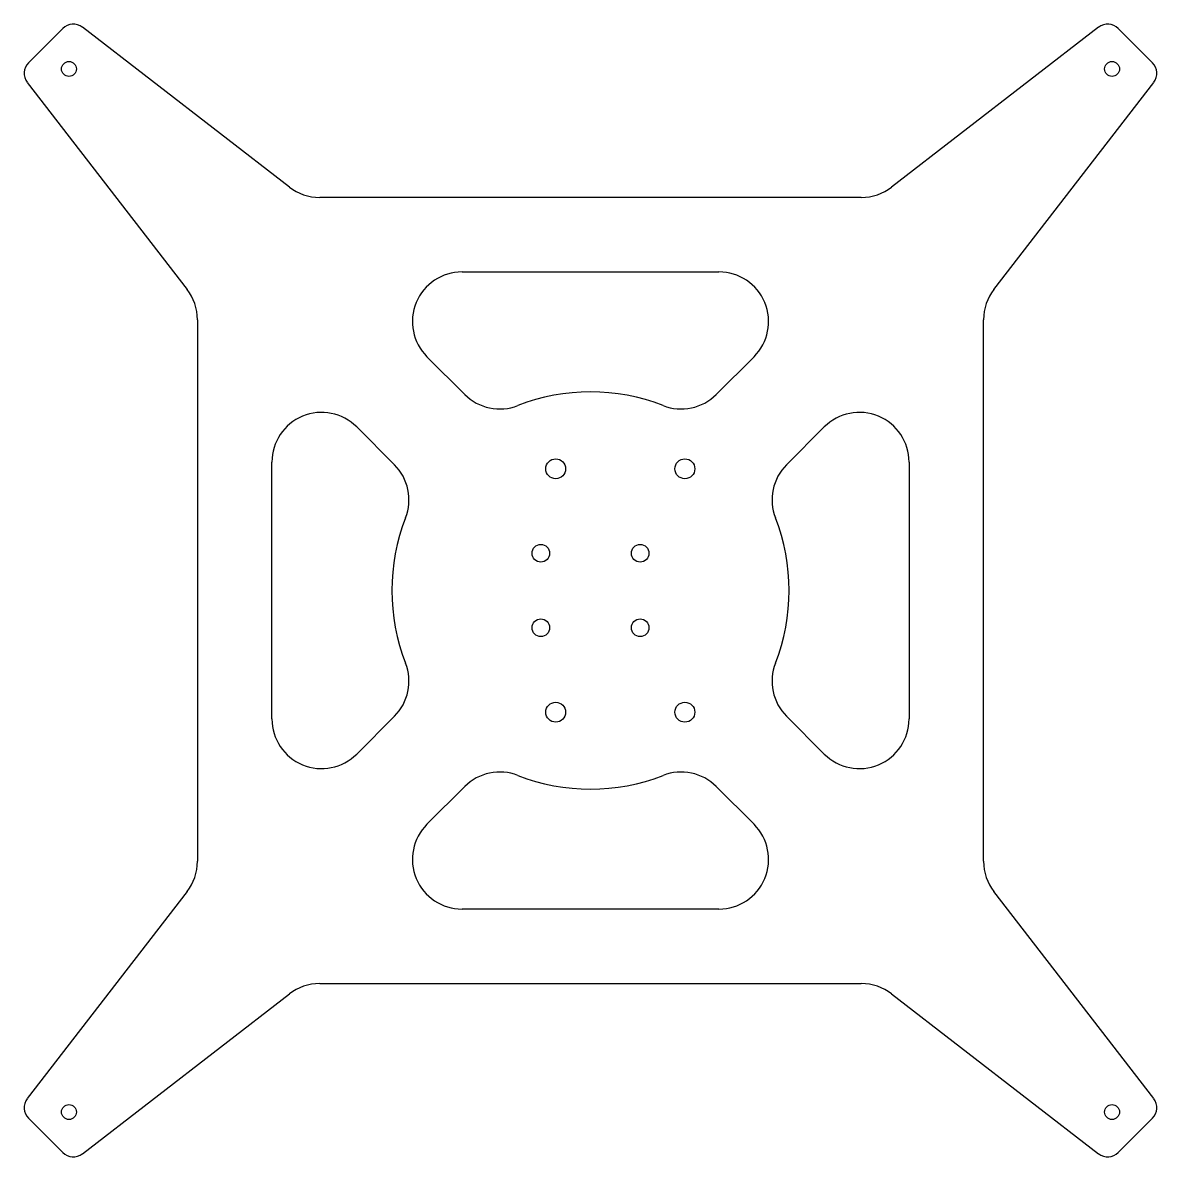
# Model space of a CAD drawing. Extents: x -114 to 114, y -114 to 114.
import ezdxf

# ---------------------------------------------------------------- set-up
doc = ezdxf.new("R2010")
doc.units = 0
doc.layers.get('0').update_dxf_attribs({"linetype": 'continuous'})

# ---------------------------------------------------------------- blocks, each defined once
blk = doc.blocks.new('FILLET032')
at = {"color": 0}
for p, q in [((-106.26, 113.13), (-113.13, 106.26)), ((-60.63, 81.23), (-102.3, 113.39)), ((102.3, 113.39), (60.63, 81.23)), ((113.13, 106.26), (106.26, 113.13)), ((-113.39, 102.3), (-81.23, 60.63)), ((81.23, 60.63), (113.39, 102.3)), ((54.52, 79.14), (-54.52, 79.14)), ((-25.86, 64.14), (25.86, 64.14)), ((-79.14, 54.52), (-79.14, -54.52)), ((79.14, -54.52), (79.14, 54.52)), ((-32.93, 47.07), (-25.33, 39.47)), ((32.93, 47.07), (25.33, 39.47)), ((-47.07, 32.93), (-39.47, 25.33)), ((47.07, 32.93), (39.47, 25.33)), ((-64.14, -25.86), (-64.14, 25.86)), ((64.14, 25.86), (64.14, -25.86)), ((-39.47, -25.33), (-47.07, -32.93)), ((39.47, -25.33), (47.07, -32.93)), ((-25.33, -39.47), (-32.93, -47.07)), ((25.33, -39.47), (32.93, -47.07)), ((-81.23, -60.63), (-113.39, -102.3)), ((113.39, -102.3), (81.23, -60.63)), ((25.86, -64.14), (-25.86, -64.14)), ((-54.52, -79.14), (54.52, -79.14)), ((-102.3, -113.39), (-60.63, -81.23)), ((60.63, -81.23), (102.3, -113.39)), ((-113.13, -106.26), (-106.26, -113.13)), ((106.26, -113.13), (113.13, -106.26))]:
    blk.add_line(p, q, dxfattribs=at)
for centre, radius in [((-105, 105), 1.5), ((105, 105), 1.5), ((-7, 24.5), 2), ((19, 24.5), 2), ((-10, 7.5), 1.77), ((10, 7.5), 1.77), ((-10, -7.5), 1.77), ((10, -7.5), 1.77), ((-7, -24.5), 2), ((19, -24.5), 2), ((-105, -105), 1.5), ((105, -105), 1.5)]:
    blk.add_circle(centre, radius, dxfattribs=at)
for centre, radius, start, end in [((-104.14, 111.01), 3, 52.3417, 135), ((104.14, 111.01), 3, 45, 127.6583), ((-111.01, 104.14), 3, 135, -142.3417), ((111.01, 104.14), 3, -37.6583, 45), ((-54.52, 89.14), 10, -127.6583, -90), ((54.52, 89.14), 10, -90, -52.3417), ((-25.86, 54.14), 10, 90, -135), ((25.86, 54.14), 10, -45, 90), ((-89.14, 54.52), 10, 0, 37.6583), ((89.14, 54.52), 10, 142.3417, -180), ((-18.26, 46.55), 10, -135, -68.5782), ((0, 0), 40, 68.5782, 111.4218), ((18.26, 46.55), 10, -111.4218, -45), ((-54.14, 25.86), 10, 45, -180), ((54.14, 25.86), 10, 0, 135), ((-46.55, 18.26), 10, -21.4218, 45), ((46.55, 18.26), 10, 135, -158.5782), ((0, 0), 40, 158.5782, -158.5782), ((0, 0), 40, -21.4218, 21.4218), ((-46.55, -18.26), 10, -45, 21.4218), ((46.55, -18.26), 10, 158.5782, -135), ((-54.14, -25.86), 10, -180, -45), ((54.14, -25.86), 10, -135, 0), ((-18.26, -46.55), 10, 68.5782, 135), ((18.26, -46.55), 10, 45, 111.4218), ((0, 0), 40, -111.4218, -68.5782), ((-25.86, -54.14), 10, 135, -90), ((25.86, -54.14), 10, -90, 45), ((-89.14, -54.52), 10, -37.6583, 0), ((89.14, -54.52), 10, -180, -142.3417), ((-54.52, -89.14), 10, 90, 127.6583), ((54.52, -89.14), 10, 52.3417, 90), ((-111.01, -104.14), 3, 142.3417, -135), ((111.01, -104.14), 3, -45, 37.6583), ((-104.14, -111.01), 3, -135, -52.3417), ((104.14, -111.01), 3, -127.6583, -45)]:
    blk.add_arc(centre, radius, start, end, dxfattribs=at)

msp = doc.modelspace()

# ---------------------------------------------------------------- block references
at = {"color": 0}
msp.add_blockref('FILLET032', (0, 0), dxfattribs=at)

doc.saveas('drawing.dxf')
